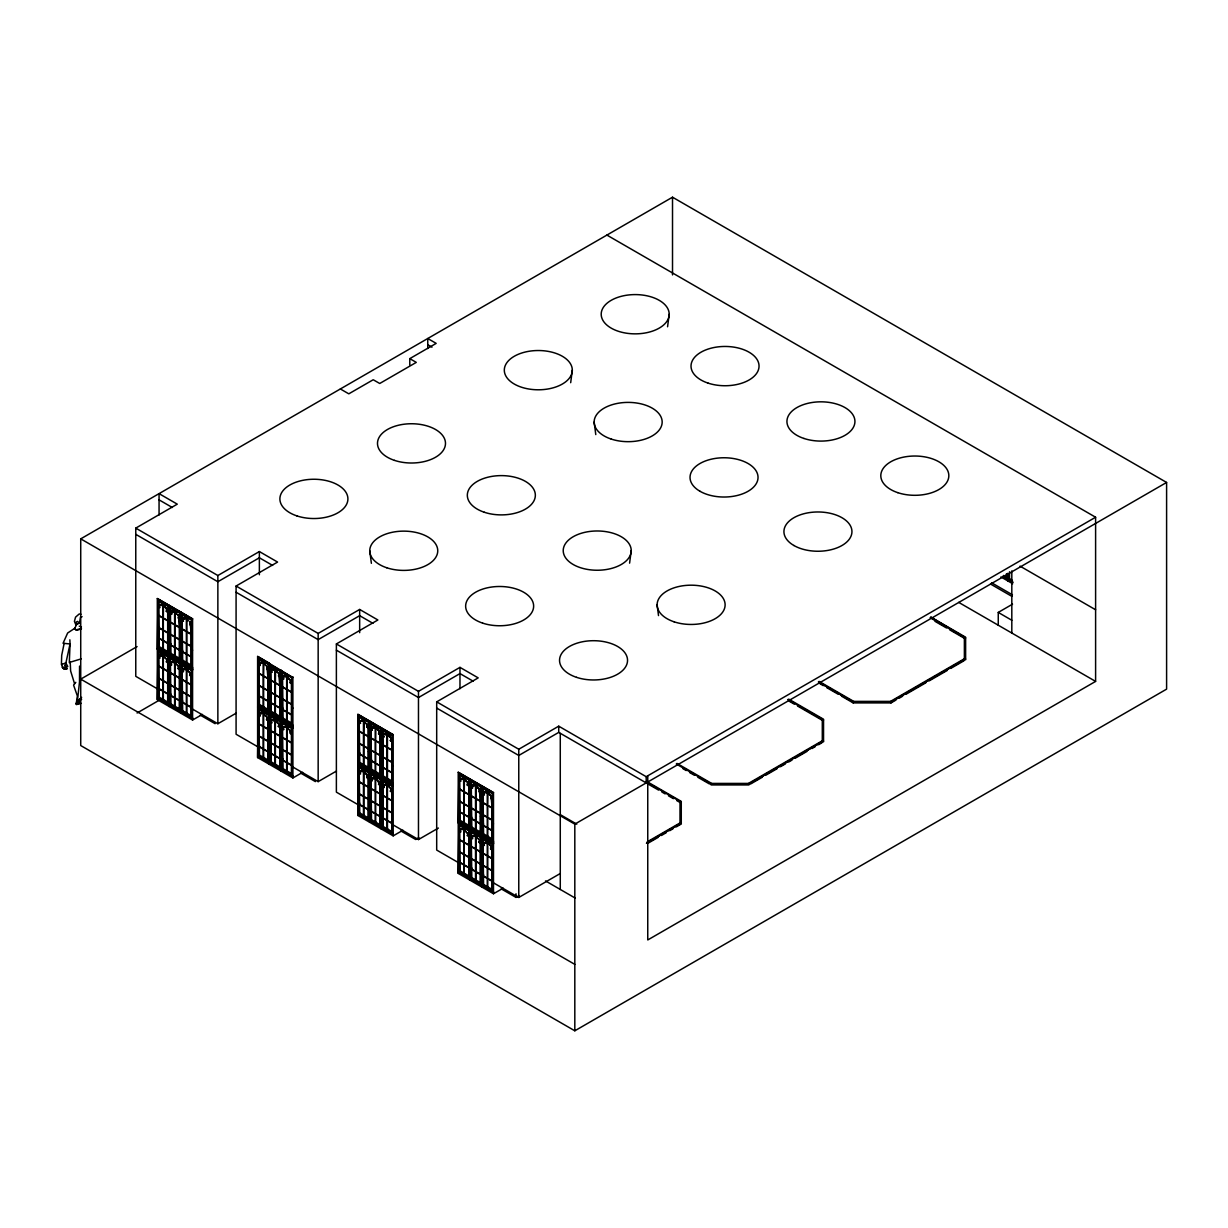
<?xml version="1.0" encoding="UTF-8"?>
<svg xmlns="http://www.w3.org/2000/svg" width="1228" height="1228" viewBox="0 0 1228 1228"><rect width="100%" height="100%" fill="white"/><g stroke="black" fill="none" stroke-linecap="round" stroke-linejoin="round"><path stroke-width="1.5" d="M81.109 658.899L70.226 662.199L70.625 670.979L74.494 683.474M1007.605 573.353L1008.28 581.182L1008.295 579.462L1013.039 582.195M167.822 653.741L167.883 651.623L159.149 646.588L158.55 600.661L158.55 648.384L167.822 653.741L167.822 606.033L158.55 600.661M167.822 704.304L167.883 702.186L159.149 697.151L158.55 651.239L158.55 698.947L167.822 704.304L167.822 656.596L158.55 651.239M179.58 660.526L179.641 658.408L170.907 653.373L170.308 607.461L170.308 655.169L179.58 660.526L179.58 612.818L170.308 607.461M179.58 711.089L179.641 708.986L170.907 703.936L170.308 658.024L170.308 705.732L179.58 711.089L179.58 663.381L170.308 658.024M191.338 667.311L191.399 665.192L182.665 660.157L182.066 614.246L182.066 661.953L191.338 667.311L191.338 619.603L182.066 614.246M191.338 717.889L191.399 715.77L182.665 710.72L182.066 664.808L182.066 712.532L191.338 717.889L191.338 670.166L182.066 664.808M268.134 711.641L268.18 709.538L259.461 704.488L258.847 658.576L258.847 706.284L268.134 711.641L268.134 663.934L258.847 658.576M268.134 762.22L268.18 760.101L259.461 755.066L258.847 709.155L258.847 756.862L268.134 762.22L268.134 714.512L258.847 709.155M279.892 718.441L279.938 716.323L271.204 711.273L270.605 665.361L270.605 713.084L279.892 718.441L279.892 670.718L270.605 665.361M279.892 769.004L279.938 766.886L271.204 761.851L270.605 715.939L270.605 763.647L279.892 769.004L279.892 721.296L270.605 715.939M291.65 725.226L291.696 723.108L282.962 718.073L282.363 672.146L282.363 719.869L291.65 725.226L291.65 677.518L282.363 672.146M291.65 775.789L291.696 773.671L282.962 768.636L282.363 722.724L282.363 770.432L291.65 775.789L291.65 728.081L282.363 722.724M368.431 769.557L368.492 767.439L359.758 762.404L359.159 716.492L359.159 764.2L368.431 769.557L368.431 721.849L359.159 716.492M368.431 820.12L368.492 818.017L359.758 812.967L359.159 767.055L359.159 814.763L368.431 820.12L368.431 772.412L359.159 767.055M380.189 776.342L380.25 774.223L371.516 769.188L370.917 723.277L370.917 770.984L380.189 776.342L380.189 728.634L370.917 723.277M380.189 826.92L380.25 824.802L371.516 819.751L370.917 773.84L370.917 821.563L380.189 826.92L380.189 779.197L370.917 773.84M391.947 783.126L392.008 781.023L383.274 775.973L382.675 730.061L382.675 777.769L391.947 783.126L391.947 735.418L382.675 730.061M391.947 833.705L392.008 831.586L383.274 826.551L382.675 780.64L382.675 828.347L391.947 833.705L391.947 785.997L382.675 780.64M468.743 827.472L468.789 825.354L460.07 820.304L459.456 774.392L459.456 822.115L468.743 827.472L468.743 779.749L459.456 774.392M468.743 878.035L468.789 875.917L460.07 870.882L459.456 824.97L459.456 872.678L468.743 878.035L468.743 830.328L459.456 824.97M480.501 834.257L480.547 832.139L471.813 827.104L471.214 781.192L471.214 828.9L480.501 834.257L480.501 786.549L471.214 781.192M480.501 884.82L480.547 882.717L471.813 877.667L471.214 831.755L471.214 879.463L480.501 884.82L480.501 837.112L471.214 831.755M492.259 841.042L492.305 838.924L483.571 833.889L482.972 787.977L482.972 835.685L492.259 841.042L492.259 793.334L482.972 787.977M492.259 891.62L492.305 889.502L483.571 884.452L482.972 838.54L482.972 886.248L492.259 891.62L492.259 843.897L482.972 838.54M157.307 598.527L192.581 618.881L157.307 598.527L157.307 699.668L192.581 720.022L202.328 714.435M181.498 613.248L181.498 660.833L192.55 667.218L192.55 670.212L181.498 663.826L180.808 660.434L169.74 654.048L169.74 606.463M269.377 663.227L257.619 656.427L257.619 757.569L292.878 777.938L292.863 775.697L281.795 769.311L281.105 718.334L270.053 711.948L269.377 663.227L269.377 764.369L270.053 714.942L269.346 711.549L258.294 705.164L258.294 657.594M257.619 656.427L292.863 677.549L270.053 664.379M281.795 671.163L281.795 718.733L292.863 725.119L292.863 728.112L281.795 721.726M357.916 714.343L393.19 734.712L357.916 714.343L357.916 815.484L393.19 835.854L402.938 830.251M382.108 729.079L382.108 776.649L393.16 783.034L393.16 786.027L382.108 779.642L381.417 776.249L370.349 769.864L370.349 722.279M458.228 772.259L493.487 792.613L458.228 772.259L458.228 873.4L493.487 893.754L503.234 888.166M482.404 786.979L482.404 834.564L493.472 840.95L493.472 843.943L482.404 837.557L481.714 834.15L470.662 827.764L470.662 780.194M167.822 643.303L167.883 641.814M167.822 693.881L167.883 692.377M179.58 650.088L179.641 648.599M179.58 700.666L179.641 699.162M191.338 656.873L191.399 655.384M191.338 707.451L191.399 705.946M267.996 701.295L263.636 698.778L263.636 708.894L267.996 711.411L268.18 699.714M268.134 751.782L268.18 750.293M279.892 708.003L279.938 706.499M279.892 758.566L279.938 757.077M291.65 714.788L291.696 713.299M291.65 765.366L291.696 763.862M368.431 759.119L368.492 757.63M368.431 809.697L368.492 808.193M380.051 765.996L375.691 763.478L375.691 773.594L380.051 776.111L380.25 764.415M380.189 816.482L380.25 814.978M391.947 772.704L392.008 771.199M391.947 823.267L392.008 821.778M468.743 817.034L468.789 815.53M468.743 867.613L468.789 866.108M480.363 823.896L475.988 821.379L475.988 831.494L480.363 834.012L480.547 822.33M480.501 874.397L480.547 872.893M492.121 830.696L487.746 828.163L487.746 838.279L492.121 840.812L492.305 829.115M492.259 881.182L492.305 879.678M79.559 666.098L79.513 681.97L77.594 699.254L78.423 702.784L80.403 702.416L78.884 703.598L79.206 699.914L81.079 698.195M166.916 610.516L166.087 607.768M166.916 661.078L166.087 658.331M179.641 619.158L178.137 617.96L178.628 616.272M190.386 673.635L189.634 675.323L191.399 676.505M267.182 667.387L266.676 669.076L268.18 670.273M267.182 717.966L266.43 719.669L268.18 720.851M277.482 672.069L279.078 674.218L278.434 675.876L279.938 677.058M277.482 722.647L279.078 724.796L278.188 726.454L279.938 727.636M279.078 724.796L278.434 726.439M288.38 678.562L287.137 676.045L287.137 689.491L291.512 692.009L291.512 683.566L289.946 682.676L290.683 680.972M290.744 682L289.24 678.854M290.744 732.563L289.24 729.432M367.479 775.866L366.727 777.57L368.492 778.752M379.237 732.088L378.485 733.791L380.25 734.973M379.283 733.116L378.853 730.86L376.735 728.803M379.283 783.694L376.735 779.366M390.212 737.153L391.133 738.918L390.243 740.576L391.809 741.482L391.809 749.909L387.449 747.391L387.449 733.96L390.182 737.291M391.133 738.918L390.489 740.561L392.008 741.758M390.995 789.45L390.489 791.139M468.605 785.813L467.039 784.907L467.791 783.218M467.837 784.247L467.008 781.499M467.837 834.81L467.3 832.615M479.534 840.566L478.797 842.27L480.547 843.452M489.097 794.516L490.908 795.56L490.801 798.476L492.305 799.674M161.236 604.882C162.388 607.154 159.947 602.902 159.379 604.897L159.947 607.614L158.688 606.893M159.379 655.476L159.947 658.193L158.55 657.226L159.149 657.901M159.41 656.504L159.763 654.923L161.267 655.982M171.168 663.304L171.122 662.26M182.911 619.511L182.88 618.482M259.676 662.813L259.461 665.238M259.707 714.42L260.489 712.977M271.465 670.641L271.434 669.598C272.555 667.786 274.274 672.008 273.291 669.06M271.465 721.204L271.925 719.792M283.223 677.426L283.683 676.014L285.019 676.812M359.758 773.717L359.159 773.041L360.556 774.008L359.988 771.291C361.815 770.232 362.06 773.41 362.49 770.171M360.019 772.335L360.786 770.892M371.777 728.542L372.237 727.129L373.757 727.928L372.13 726.961L372.314 730.23L371.056 729.493M383.52 735.342L383.489 734.298C384.072 732.302 386.452 736.554 385.362 734.283M385.392 785.383L383.888 784.308L383.857 787.301M383.627 784.999L384.072 787.578L382.675 786.611L383.274 787.286M460.285 829.207L460.853 831.924L459.456 830.957L460.07 831.617M460.316 830.235L460.684 828.654L462.112 829.637M471.352 787.409L472.611 788.13L472.442 784.861L474.054 785.843M472.074 786.457L472.534 785.045L473.947 785.935M472.043 835.992L472.396 838.417M483.801 792.213L484.369 794.93L483.111 794.194M483.832 793.242L484.185 791.661L486.15 792.981L485.659 791.661M483.832 843.82L484.185 842.224L485.812 843.191M570.682 382.706L572.309 370.165A34 19.633 0 0 0 521.301 353.157A34 19.633 0 0 0 521.301 387.158A34 19.633 0 0 0 572.309 370.165M629.596 563.161L631.223 550.604A34 19.633 0 0 0 580.215 533.612A34 19.633 0 0 0 580.215 567.612A34 19.633 0 0 0 631.223 550.604M667.571 326.771L669.199 314.23A34 19.633 0 0 0 618.191 297.222A34 19.633 0 0 0 618.191 331.222A34 19.633 0 0 0 669.199 314.23M163.186 651.055L163.508 649.105M163.186 701.633L163.508 699.668M174.944 657.84L175.266 655.89M175.082 708.341L175.082 698.225L179.441 700.743L179.441 710.859L175.082 708.341L175.266 706.453M186.702 664.64L187.024 662.675M186.702 715.203L187.024 713.253M263.498 708.97L263.82 707.006M263.498 759.533L263.82 757.584M275.379 715.678L275.379 705.563L279.754 708.08L279.754 718.196L275.379 715.678L275.579 713.806M275.241 766.318L275.579 764.369M286.999 722.54L287.337 720.59L286.799 722.432M286.999 773.118L287.337 771.153M363.795 766.886L364.117 764.921M363.795 817.449L364.117 815.484M375.553 773.671L375.875 771.706M375.553 824.234L375.875 822.284M387.311 780.455L387.634 778.491M387.449 830.942L387.449 820.826L391.809 823.343L391.809 833.459L387.449 830.942L387.634 829.069M464.107 824.786L464.43 822.837M468.605 877.805L464.245 875.272L464.43 873.4M475.85 831.571L476.188 829.621M475.85 882.149L476.188 880.184M487.608 838.371L487.946 836.406M487.608 888.934L487.946 886.984M76.857 623.993L74.447 629.074L77.456 630.133L81.478 628.767M162.986 650.947L163.324 648.998M162.986 701.51L163.324 699.561M174.744 657.732L175.082 655.783M174.744 708.295L175.082 706.346M186.502 664.517L186.84 662.567M186.502 715.095L186.84 713.146M263.299 708.848L263.636 706.898M263.299 759.426L263.636 757.476M275.041 715.648L275.394 713.698M275.041 766.211L275.394 764.261M286.799 772.995L287.152 771.046M363.595 766.763L363.933 764.814M363.595 817.326L363.933 815.377M375.354 773.548L375.691 771.598M375.354 824.126L375.691 822.177M387.112 780.333L387.449 778.383M387.112 830.911L387.449 828.961M463.908 824.679L464.245 822.729M463.908 875.242L464.245 873.292M475.65 831.463L476.004 829.514M475.65 882.026L476.004 880.077M487.409 838.248L487.762 836.299M487.409 888.826L487.762 886.862M64.132 643.426L61.707 655.291L61.4 664.655L65.944 662.767L70.057 643.902L69.858 639.788M81.033 703.352L76.412 704.596L76.197 702.83L78.101 701.449M158.55 648.384L159.149 646.588M170.308 655.169L170.907 653.373M158.55 698.947L159.149 697.151M182.066 661.953L182.665 660.157M170.907 703.936L170.308 705.732L174.606 708.065L174.606 697.949L170.446 695.539M182.066 712.532L182.665 710.72M258.847 706.284L259.461 704.488M270.605 713.084L271.204 711.273M258.847 756.862L259.461 755.066M282.363 719.869L282.962 718.073M270.605 763.647L271.204 761.851M282.962 768.636L282.363 770.432L286.661 772.765L286.661 762.649L282.501 760.239M359.159 764.2L359.758 762.404M370.917 770.984L371.516 769.188M359.159 814.763L359.758 812.967M382.675 777.769L383.274 775.973M370.917 821.563L371.516 819.751M382.675 828.347L383.274 826.551M459.456 822.115L460.07 820.304M471.214 828.9L471.813 827.104M460.07 870.882L459.456 872.678L463.77 875.011L463.77 864.896L459.594 862.486M482.972 835.685L483.571 833.889M471.214 879.463L471.813 877.667M482.972 886.248L483.571 884.452M157.982 647.248L169.05 653.634L169.05 656.627L157.307 649.09L157.982 599.678M169.74 654.048L169.74 657.041L180.808 663.427L181.498 660.833M157.307 699.668L157.982 650.241M157.982 697.826L169.05 704.212L169.065 706.453L169.74 657.041M169.74 704.611L180.808 710.997L180.823 713.238L181.498 663.826M270.053 711.948L269.346 714.543L258.294 708.157L258.294 705.164M257.619 757.569L258.294 708.157M281.795 718.733L281.105 721.327L270.053 714.942M270.053 762.527L281.105 768.912L281.12 771.153L281.795 769.311M358.591 763.079L369.659 769.465L369.659 772.458L357.916 764.921L358.591 715.494M370.349 769.864L370.349 772.857L381.417 779.243L382.108 776.649M357.916 815.484L358.591 766.072M358.591 813.642L369.659 820.028L369.674 822.269L370.349 772.857M370.349 820.427L381.417 826.812L381.432 829.053L382.108 779.642M458.904 820.979L469.956 827.365L469.956 830.358L458.228 822.821L458.904 773.41M470.662 827.764L470.662 830.773L481.714 837.158L482.404 834.564M458.228 873.4L458.904 823.973M458.904 871.558L469.956 877.943L469.971 880.184L470.662 830.773M470.662 878.342L481.714 884.728L481.729 886.969L482.404 837.557M79.651 701.986L79.498 700.666L81.662 699.239M158.55 637.946L159.149 636.764M170.907 643.549L170.308 644.731L174.606 647.064L174.606 636.948L170.446 634.538M158.55 688.524L159.149 687.342M182.066 651.515L182.665 650.349M170.308 695.309L170.907 694.127M182.066 702.094L182.665 700.912M258.847 695.862L259.461 694.68M270.605 702.646L271.204 701.464M258.847 746.424L259.461 745.242M282.962 708.249L282.363 709.431L286.661 711.764L286.661 701.649L282.501 699.239M270.605 753.209L271.204 752.027M282.962 758.827L282.363 760.009L286.661 762.327L286.661 752.211L282.501 749.801M359.159 753.762L359.758 752.58M370.917 760.562L371.516 759.38M359.159 804.34L359.758 803.158M382.675 767.346L383.274 766.165M370.917 811.125L371.516 809.943M382.675 817.909L383.274 816.727M460.07 810.495L459.456 811.677L463.77 814.01L463.77 803.895L459.594 801.485M471.214 818.462L471.813 817.28M459.456 862.256L460.07 861.074M482.972 825.247L483.571 824.065M471.214 869.04L471.813 867.858M482.972 875.825L483.571 874.643M171.628 611.314L171.705 614.399L170.446 613.678M183.018 618.605L183.678 617.899L184.906 618.897M183.371 668.661L183.248 671.486M283.315 727.083L285.019 727.39M371.869 778.214L374.079 778.859L372.13 777.524L372.314 780.793L370.917 779.826L371.516 780.501M460.423 778.767L462.634 779.412L462.71 777.309L465.489 780.808M483.924 842.899L485.689 843.283M184.891 618.052L186.364 617.73L186.364 631.299L182.204 628.889L182.204 620.462L183.463 621.199L182.772 619.465M161.375 655.046L162.695 654.585M173.639 661.14L173.179 662.521M185.397 667.925L184.891 669.091M285.188 726.531L286.661 726.208L286.661 739.778L282.501 737.383M385.5 733.884L386.973 733.546L386.973 747.115L382.798 744.721M385.5 784.446L386.973 784.124L386.973 797.693L382.798 795.284M462.787 777.508L462.296 778.675M474.039 784.999L474.453 784.109L475.528 784.677L475.528 798.246L471.352 795.836M474.039 835.577L475.359 834.948L478.106 838.632M485.797 842.362L487.117 841.886M65.713 662.782L67.786 666.512L66.066 666.681L65.023 664.732L65.084 666.881L67.279 668.4L66.527 669.183L64.148 669.06L62.152 667.172L62.06 664.01M178.551 617.162L179.441 627.308L175.082 624.791L175.082 611.36L176.325 613.877M190.294 623.947L191.2 634.093L186.84 631.576L186.84 618.144L188.022 619.772M166.793 660.956L166.118 661.754L167.883 662.936M178.551 667.74L177.876 668.539L179.641 669.721M178.137 668.523L178.628 666.835L177.17 664.732M189.88 675.308L190.524 673.665L188.928 671.516M267.09 668.293L267.996 678.424L263.636 675.907L263.836 662.644M278.848 675.078L279.754 685.224L275.379 682.691L275.579 669.444M266.676 719.654L267.32 718.012L265.724 715.847M366.988 777.554L367.095 774.638L365.284 773.594M379.16 783.556L378.485 784.354L380.25 785.536M390.903 790.341L390.243 791.154L392.008 792.336M479.457 790.893L480.363 801.04L475.988 798.522L476.188 785.26M491.215 797.678L492.121 807.824L487.746 805.307L487.946 792.045M467.699 834.687L467.039 835.485L468.789 836.667M479.043 842.255L479.688 840.612L478.766 838.847M490.801 849.039L490.908 846.123L487.117 841.733M78.116 623.901L76.689 623.855L76.136 622.089L77.671 621.414L79.421 623.44L80.541 616.886L82.107 616.717M75.798 682.338L73.573 685.071L77.364 695.969L76.443 702.216L77.21 701.787M80.726 538.862L672.514 197.201L1166.6 482.45L1166.6 689.138L574.811 1030.799L80.726 745.549L80.726 538.862L574.811 824.126L1166.6 482.45M409.784 364.839L409.784 358.637L436.186 343.379L427.758 338.514L427.758 348.506M157.307 688.77L135.771 676.336L135.771 528.117L177.277 504.155L159.057 493.641L159.057 514.977M135.771 528.117L217.863 575.518L259.369 551.556L277.589 562.071L236.083 586.032L236.083 734.252L257.619 746.685M137.091 646.588L80.726 679.13L574.811 964.379M137.091 713.007L158.642 700.559M236.083 586.032L318.159 633.418L359.666 609.456L377.886 619.986L336.38 643.948L336.38 792.152L357.916 804.586M192.596 709.155L217.863 723.737L236.129 713.192M336.38 643.948L418.472 691.333L459.978 667.372L478.199 677.887L436.692 701.848L436.692 850.068L458.228 862.501M302.625 772.335L292.909 777.953L292.878 676.797M292.909 767.055L318.159 781.637L336.426 771.092M436.692 701.848L518.769 749.249L558.725 726.178L646.204 776.695L1095.606 517.234L1095.606 681.402L647.755 939.957L647.755 775.789M646.204 776.695L646.204 782.896L558.725 732.395L518.769 755.466L436.692 708.065M418.901 837.68L415.724 839.522L400.881 830.957M393.206 824.97L418.472 839.553L438.396 828.056M998.257 625.206L998.257 612.419L1012.547 604.161M501.193 888.857L516.021 897.422L519.198 895.596M493.518 882.871L518.769 897.468L560.275 873.507M647.187 841.871L680.005 822.929M676.966 763.402L711.641 783.418L748.435 783.418L822.3 740.776M819.045 681.371L853.721 701.388L890.515 701.388L964.379 658.745M647.187 842.669L680.005 823.712L680.005 801.684M646.45 843.314L681.264 823.22M748.957 784.139L748.957 784.938L711.119 784.938L711.119 784.139L748.957 784.139L823.543 741.067M818.339 681.985L853.199 702.109L891.021 702.109L965.622 659.037M648.108 843.16L658.054 837.419M661.37 835.5L666.343 832.63M669.659 830.711L672.975 828.808M676.29 826.889L681.264 824.019L681.264 801.377L646.389 781.254M750.615 783.971L762.22 777.278M765.535 775.359L777.14 768.667M780.44 766.748L785.413 763.877M788.729 761.959L792.045 760.055M795.36 758.136L806.965 751.429M811.938 748.558L815.254 746.655M818.569 744.736L821.885 742.817M841.579 696.199L853.199 702.907L891.021 702.907L895.995 700.037M899.31 698.118L902.626 696.199M905.942 694.296L925.835 682.799M929.151 680.895L947.387 670.365M950.702 668.446L963.965 660.787M70.226 662.199L69.305 662.69L70.057 643.902M75.875 703.89L78.715 703.03M75 628.137L67.647 633.003L63.058 643.272L69.904 643.948M81.662 697.32L78.96 699.776L79.145 701.464M80.91 628.629L75.737 629.949M171.935 611.283L171.49 614.123L170.308 613.432L170.907 614.107M183.371 618.098L184.814 618.851M260.489 662.414L260.244 665.53L258.985 664.793M271.925 669.214L273.445 670.012M272.248 719.761L271.327 721.158L272.002 722.878L270.605 721.926L271.204 722.586M383.98 784.492L385.316 785.291M472.534 835.608L473.977 836.268M64.025 668.953L62.49 667.495M66.696 668.968L63.257 667.05M165.442 607.538L162.695 603.854M265.739 665.453L264.68 664.102M288.488 678.7L289.869 679.391M165.442 658.116L163.6 655.215M188.191 671.363L189.91 672.453M365.284 723.031L367.095 724.075L366.988 726.991L368.492 728.189M389.568 736.938L386.805 733.254L385.914 732.978L385.5 734.329M288.488 729.263L289.869 729.954M465.596 780.947L466.962 781.637M466.348 781.269L465.289 779.918M477.339 787.731L478.72 788.422M478.106 788.069L477.047 786.718M489.865 794.854L487.117 791.154L486.211 790.893L485.843 792.474M389.568 787.516L386.805 783.817L385.914 783.556L385.5 784.907M465.596 831.51L467.929 833.827M466.348 831.847L465.289 830.496M477.339 838.294L478.72 838.985M262.178 661.692L263.16 662.061L263.16 675.63L258.985 673.236M273.936 668.477L274.918 668.861L274.918 682.43L270.743 680.02M174.453 661.37L173.547 660.94L173.133 662.291M262.992 712.501L261.687 713.422M274.75 719.286L273.844 718.856L273.783 720.943L273.291 719.623M486.303 791.078L487.27 791.461L487.27 805.031L483.111 802.621M363.304 770.401L362.398 769.971L361.907 771.66M375.047 777.201L373.742 778.122M463.601 828.317L462.342 829.468M474.545 834.871L475.359 835.101M75.967 625.083L74.432 621.353L75.553 617.147L79.252 613.939L80.941 614.23M79.221 626.173L81.432 626.971M606.908 235.085L1095.606 517.234M1020.038 566.139L1095.606 609.763M1003.644 575.425L1006.438 577.037L1007.037 579.033L1002.601 576.469M1012.379 580.46L1009.462 578.787L1009.508 580.46L1012.609 582.256M1002.739 576.392L1007.605 579.063M1000.927 576.945L1012.686 583.73M991.595 582.763L1012.44 594.812M990.474 584.006L1011.903 596.378M998.257 612.419L1011.811 620.263M958.684 602.365L1095.606 681.402M965.622 637.992L930.655 617.009L965.622 637.194L965.622 659.835M930.149 617.73L964.379 637.501L964.379 659.543L890.515 702.186L890.515 701.388M935.03 621.353L946.45 627.938M949.705 629.826L964.379 638.299M427.758 344.73L431.98 347.171M409.784 358.637L416.292 362.383L379.728 383.489L373.22 379.744L348.798 393.835L340.371 388.969M819.045 682.169L853.721 702.186L853.721 701.388M819.997 683.735L823.313 685.654M826.644 687.573L838.264 694.28M788.683 699.1L823.543 719.224L823.543 741.865M787.639 699.515L823.543 720.022M789.282 701.265L794.24 704.12M797.54 706.023L822.3 720.314M676.26 764.016L711.641 784.216L711.641 783.418M682.906 768.636L686.222 770.555M689.537 772.473L694.526 775.344M697.842 777.263L709.462 783.971M159.057 499.857L172.319 507.502M272.616 565.417L259.369 557.773L217.863 581.734L135.771 534.333M372.928 623.333L359.666 615.673L318.159 639.635L236.083 592.249M473.225 681.233L459.978 673.589L418.472 697.55L336.38 650.165M646.389 782.052L681.264 802.176M646.987 783.418L658.546 790.08M661.846 791.983L665.146 793.902M668.446 795.805L673.404 798.66M676.705 800.564L680.005 802.467M560.275 814.64L576.792 824.157M159.149 601.689L167.822 606.033M170.907 608.489L179.58 612.818M182.665 615.274L191.338 619.603M259.461 659.605L268.134 663.934M271.204 666.39L279.892 670.718M282.962 673.174L291.65 677.518M359.758 717.52L368.431 721.849M371.516 724.305L380.189 728.634M383.274 731.09L391.947 735.418M460.07 775.421L468.743 779.749M471.813 782.205L480.501 786.549M483.571 789.005L492.259 793.334M161.298 605.266L161.789 603.593L162.848 604.161L162.848 617.73L158.688 615.32M282.501 678.378L283.76 679.099L283.192 676.382C285.464 675.538 285.188 678.516 285.602 675.078L286.661 675.646L286.661 689.215L282.501 686.805M364.133 720.56L363.933 733.822L368.293 736.339L368.293 727.912L366.727 727.007L367.479 725.303L362.398 719.408C361.815 722.801 362.153 719.838 359.988 720.729L360.556 723.43L359.297 722.709M166.379 611.176L167.883 612.358M183.248 620.907L182.066 620.232L182.665 620.892M271.787 672.038L270.605 671.348L271.204 672.023M283.545 678.823L282.363 678.132L282.962 678.808M290.192 682.661L291.696 683.842M372.099 729.939L370.917 729.263L371.516 729.939M378.746 733.776L380.189 734.62L380.051 743.124L375.691 740.607L375.891 727.344M383.857 736.723L382.675 736.048L383.274 736.723M467.285 784.907L468.789 786.089M472.396 787.854L471.214 787.163L471.813 787.839M484.154 794.639L482.972 793.963L483.571 794.623M270.743 671.593L272.002 672.315L271.327 670.58M382.798 736.278L384.072 737.015L383.382 735.28M459.594 780.624L460.853 781.346L460.684 778.076L462.219 778.905M170.446 622.105L174.606 624.515L174.606 610.945L173.639 610.562L173.179 611.943M359.297 731.136L363.457 733.546L363.457 719.976L362.49 719.593L361.907 721.097M371.056 737.936L375.215 740.331L375.215 726.761L374.156 726.193L374.079 728.281L373.604 727.483M459.594 789.051L463.77 791.461L463.601 777.754M468.605 794.255L464.245 791.738L464.445 778.475M158.688 615.642L162.848 618.037L162.848 629.841L158.688 627.431M170.446 622.427L174.606 624.837L174.606 636.626L170.446 634.216M258.985 673.543L263.16 675.953L263.16 687.757L258.985 685.347M270.743 680.343L274.918 682.737L274.918 694.541L270.743 692.131M282.501 687.127L286.661 689.522L286.661 701.326L282.501 698.916M359.297 731.458L363.457 733.868L363.457 745.657L359.297 743.262M371.056 738.243L375.215 740.653L375.215 752.442L371.056 750.047M382.798 745.028L386.973 747.438L386.973 759.242L382.798 756.832M459.594 789.374L463.77 791.768L463.77 803.572L459.594 801.163M468.605 794.562L464.245 792.045L464.245 803.849L468.605 806.366M471.352 796.158L475.528 798.568L475.528 810.357L471.352 807.947M483.111 802.943L487.27 805.353L487.27 817.142L483.111 814.747M158.688 627.754L162.848 630.164L162.848 640.279L158.688 637.869M258.985 685.669L263.16 688.064L263.16 698.179L258.985 695.785M270.743 692.454L274.918 694.864L274.918 704.964L270.743 702.569M359.297 743.569L363.457 745.979L363.457 756.095L359.297 753.685M371.056 750.354L375.215 752.764L375.215 762.88L371.056 760.47M382.798 757.154L386.973 759.549L386.973 769.664L382.798 767.27M468.605 806.689L464.245 804.156L464.245 814.271L468.605 816.804M471.352 808.27L475.528 810.68L475.528 820.795L471.352 818.385M483.111 815.054L487.27 817.464L487.27 827.58L483.111 825.17M167.822 635.874L170.308 637.301M179.58 642.658L182.066 644.086M191.338 649.443L192.581 650.165M268.134 693.789L270.605 695.217M279.892 700.574L282.363 702.002M291.65 707.359L292.878 708.08M368.431 751.689L370.917 753.117M380.189 758.474L382.675 759.917M391.947 765.274L393.19 765.98M468.743 809.605L471.214 811.033M480.501 816.39L482.972 817.817M492.259 823.174L493.487 823.896M158.688 638.192L162.848 640.586L162.848 650.702L158.688 648.307M170.446 644.976L174.606 647.371L174.606 657.487L170.446 655.092M258.985 696.092L263.16 698.502L263.16 708.617L258.985 706.207M270.743 702.876L274.918 705.286L274.918 715.402L270.743 712.992M282.501 709.677L286.661 712.071L286.661 722.187L282.501 719.792M359.297 754.007L363.457 756.417L363.457 766.533L359.297 764.123M371.056 760.792L375.215 763.202L375.215 773.318L371.056 770.908M382.798 767.577L386.973 769.987L386.973 780.102L382.798 777.692M459.594 811.923L463.77 814.317L463.77 824.433L459.594 822.023M468.605 817.111L464.245 814.594L464.245 824.709L468.605 827.227M471.352 818.708L475.528 821.102L475.528 831.218L471.352 828.823M483.111 825.492L487.27 827.902L487.27 838.018L483.111 835.608M157.307 649.09L192.581 669.46M257.619 707.006L292.878 727.36M357.916 764.921L393.19 785.275M458.228 822.821L493.487 843.191M159.149 652.268L167.822 656.596M170.907 659.052L179.58 663.381M182.665 665.837L191.338 670.166M259.461 710.168L268.134 714.512M271.204 716.968L279.892 721.296M282.962 723.752L291.65 728.081M359.758 768.083L368.431 772.412M371.516 774.868L380.189 779.197M383.274 781.653L391.947 785.997M460.07 825.999L468.743 830.328M471.813 832.784L480.501 837.112M483.571 839.568L492.259 843.897M260.474 712.793L261.61 713.652M385.423 785.245L385.362 784.846M545.508 880.921L575.134 898.036M158.688 665.898L162.848 668.293L162.848 654.724M170.446 672.683L174.606 675.078L174.606 661.508M258.985 723.799L263.16 726.208L263.16 712.639M270.743 730.583L274.918 732.993L274.918 719.424M359.297 781.714L363.457 784.124L363.457 770.539M371.056 788.499L375.215 790.909L375.215 777.339M459.594 839.63L463.77 842.024L463.77 828.455M468.605 844.818L464.245 842.301L464.245 828.869M471.352 846.414L475.528 848.809L475.528 835.24M483.111 853.199L487.27 855.609L487.27 842.04M158.688 666.205L162.848 668.615L162.848 680.404L158.688 678.01M170.446 672.99L174.606 675.4L174.606 687.204L170.446 684.794M258.985 724.121L263.16 726.531L263.16 738.32L258.985 735.91M270.743 730.906L274.918 733.316L274.918 745.104L270.743 742.71M282.501 737.69L286.661 740.1L286.661 751.889L282.501 749.494M359.297 782.036L363.457 784.431L363.457 796.235L359.297 793.825M371.056 788.821L375.215 791.216L375.215 803.02L371.056 800.61M382.798 795.606L386.973 798.016L386.973 809.805L382.798 807.395M459.594 839.937L463.77 842.347L463.77 854.135L459.594 851.741M468.605 845.14L464.245 842.623L464.245 854.412L468.605 856.929M471.352 846.721L475.528 849.131L475.528 860.935L471.352 858.525M483.111 853.521L487.27 855.916L487.27 867.72L483.111 865.31M158.688 678.316L162.848 680.726L162.848 690.842L158.688 688.432M170.446 685.117L174.606 687.511L174.606 697.627L170.446 695.232M258.985 736.232L263.16 738.642L263.16 748.758L258.985 746.348M270.743 743.017L274.918 745.427L274.918 755.542L270.743 753.132M359.297 794.148L363.457 796.542L363.457 806.658L359.297 804.263M371.056 800.932L375.215 803.342L375.215 813.458L371.056 811.048M382.798 807.717L386.973 810.127L386.973 820.243L382.798 817.833M459.594 852.048L463.77 854.458L463.77 864.573L459.594 862.163M468.605 857.251L464.245 854.734L464.245 864.85L468.605 867.367M471.352 858.848L475.528 861.242L475.528 871.358L471.352 868.963M483.111 865.633L487.27 868.027L487.27 878.143L483.111 875.748M158.688 688.754L162.848 691.164L162.848 701.28L158.688 698.87M258.985 746.67L263.16 749.065L263.16 759.18L258.985 756.786M270.743 753.455L274.918 755.865L274.918 765.98L270.743 763.57M359.297 804.57L363.457 806.98L363.457 817.096L359.297 814.686M371.056 811.37L375.215 813.765L375.215 823.881L371.056 821.471M382.798 818.155L386.973 820.55L386.973 830.665L382.798 828.271M468.605 867.689L464.245 865.172L464.245 875.272M471.352 869.27L475.528 871.68L475.528 881.796L471.352 879.386M483.111 876.055L487.27 878.465L487.27 888.581L483.111 886.171M200.271 715.126L215.115 723.691M300.584 773.041L315.412 781.607M181.498 711.396L192.55 717.781L192.581 720.022L192.581 618.881M258.294 755.727L269.346 762.112L269.377 764.369M382.108 827.211L393.16 833.597L393.19 835.854L393.19 734.712M482.404 885.127L493.472 891.513L493.487 893.754L493.487 792.613M266.353 665.806L262.992 661.769L262.101 661.493L261.687 662.844M278.111 672.606L274.75 668.554L273.844 668.278L273.491 669.859M165.412 607.369L166.87 609.487L166.118 611.191L167.683 612.081L167.683 620.524L163.324 618.006L163.524 604.744M177.17 614.154L178.152 615.105M490.479 845.785L487.946 842.623M266.353 716.384L264.68 714.681M278.111 723.169L275.655 719.9M260.474 662.23L261.503 663.243M171.92 611.099L172.948 612.112M272.217 719.593L273.261 720.606M183.678 668.462L184.906 669.46M171.92 661.677L173.025 662.767M160.162 654.892L161.236 655.783M475.359 784.37L477.231 787.609M375.062 726.454L378.761 730.921M464.445 829.038L462.71 827.887L462.296 829.238M286.508 675.339L288.473 678.854M363.304 770.248L364.133 771.138M175.343 611.421L173.547 610.377L172.994 611.667M274.75 719.117L275.579 720.007M186.195 668.001L188.176 671.516M174.453 661.217L175.282 662.092M163.524 655.307L161.789 654.156L161.728 656.243L161.236 655.445M460.07 781.054L460.178 779.611M483.571 845.202L482.972 844.526L484.369 845.493L483.694 843.759M471.813 838.417L471.214 837.742L472.611 838.709L472.442 835.439L473.947 836.498M359.758 723.139L359.881 721.711M282.962 729.386L282.363 728.711L283.76 729.678L283.192 726.961C285.372 725.825 284.911 729.064 285.602 725.641L288.38 729.14M259.461 715.801L258.847 715.126L260.244 716.093L259.568 714.358M159.149 607.323L159.272 605.88M182.665 671.47L182.066 670.795L183.463 671.762L183.279 668.492L185.228 669.813L185.305 667.725L186.364 668.308L186.364 681.878L182.204 679.468L182.204 671.041M170.907 664.686L170.308 664.01L171.705 664.977L171.014 663.243M364.977 772.581L367.003 774.699M276.73 672.069L276.438 670.887M288.473 729.432L287.137 726.623L287.137 740.054L291.512 742.572L291.512 734.144M276.73 722.647L276.438 721.465M188.176 620.954L186.195 617.423L185.305 617.162L184.891 618.513M264.972 715.847L262.992 712.332L262.101 712.071L261.733 713.637M176.418 614.154L176.126 612.987M176.418 664.732L176.126 663.55M164.659 657.947L164.383 656.765M490.479 795.207L491.292 796.788M478.766 788.284L479.688 790.049M390.212 787.731L391.133 789.497M390.519 788.284L387.449 784.538L387.449 797.97L391.809 800.487L391.809 792.06M266.399 665.668L267.32 667.433M189.603 621.337L190.524 623.103M177.845 614.553L178.766 616.318M177.845 665.115L178.766 666.881M464.506 828.931L465.489 831.387M364.209 771.03L365.176 773.471M175.343 661.999L176.325 664.44M479.058 788.836L479.043 791.692L480.547 792.889M490.816 846.184L490.555 849.055L492.305 850.236M379.375 782.712L375.062 777.032L374.156 776.756L373.788 778.337M278.449 673.021L278.925 674.187M290.207 730.368L289.946 733.239L291.696 734.421M189.91 621.89L189.88 624.745L191.399 625.942M166.394 658.883L166.87 660.05M371.623 779.059L372.099 780.517M283.085 727.943L283.545 729.386M485.674 842.761L486.15 843.544L485.659 842.239M261.733 663.074L261.533 662.276M657.118 604.821L658.515 615.581M594.152 422.033L595.78 434.589M369.751 550.758L371.378 563.314M488.928 793.503L488.99 794.393M477.047 837.281L477.109 838.202M364.977 722.018L365.038 722.924M187.945 671.255L186.84 668.707L186.84 682.139L191.2 684.671L191.2 676.229M164.506 606.202L164.567 607.077M1011.811 570.882L1011.811 633.034M1009.508 571.772L1009.508 580.46M1008.28 573.691L1008.28 581.182M1006.899 573.737L1007.037 579.033M1006.438 573.768L1006.438 577.037M891.021 702.109L891.021 702.907M853.199 702.109L853.199 702.907M822.3 719.531L822.3 741.558L748.435 784.216L748.435 783.418M672.514 197.201L672.514 274.918M574.811 824.126L574.811 1030.799M560.275 733.392L560.275 889.456M558.725 726.178L558.725 732.395M518.769 749.249L518.769 897.468M516.021 893.769L516.021 897.422M492.121 849.96L492.121 858.403L487.746 855.87L487.746 842.439M481.729 785.828L481.729 886.969M480.363 843.175L480.363 851.603L475.988 849.085L475.988 835.654M469.971 779.043L469.971 880.184M459.978 667.372L459.978 688.708M418.472 691.333L418.472 839.553M381.432 727.912L381.432 829.053M380.051 785.26L380.051 793.702L375.691 791.185L375.691 777.738M369.674 721.128L369.674 822.269M368.293 778.475L368.293 786.918L363.933 784.385L363.933 770.954M359.666 609.456L359.666 632.681M318.159 633.418L318.159 781.637M281.12 670.012L281.12 771.153M279.754 727.36L279.754 735.787L275.379 733.269L275.379 719.838M267.996 720.575L267.996 729.002L263.636 726.485L263.636 713.054M259.369 551.556L259.369 574.765M217.863 575.518L217.863 723.737M180.823 612.097L180.823 713.238M179.441 669.444L179.441 677.871L175.082 675.354L175.082 661.923M169.065 605.312L169.065 706.453M167.683 662.659L167.683 671.087L163.324 668.569L163.324 655.138M167.683 620.831L163.324 618.313L163.324 630.117L167.683 632.635L167.683 620.831M179.441 627.631L175.082 625.098L175.082 636.902L179.441 639.42L179.441 627.631M186.364 631.622L182.204 629.212L182.204 641.016L186.364 643.411L186.364 631.622M191.2 634.415L186.84 631.898L186.84 643.687L191.2 646.204L191.2 634.415M267.996 678.746L263.636 676.229L263.636 688.018L267.996 690.55L267.996 678.746M279.754 685.531L275.379 683.014L275.379 694.818L279.754 697.335L279.754 685.531M291.512 692.316L287.137 689.798L287.137 701.602L291.512 704.12L291.512 692.316M368.293 736.662L363.933 734.144L363.933 745.933L368.293 748.451L368.293 736.662M380.051 743.447L375.691 740.929L375.691 752.718L380.051 755.235L380.051 743.447M391.809 750.231L387.449 747.714L387.449 759.503L391.809 762.035L391.809 750.231M480.363 801.362L475.988 798.829L475.988 810.634L480.363 813.151L480.363 801.362M492.121 808.147L487.746 805.629L487.746 817.418L492.121 819.936L492.121 808.147M167.683 632.957L163.324 630.424L163.324 640.54L167.683 643.073L167.683 632.957M179.441 639.742L175.082 637.225L175.082 647.34L179.441 649.858L179.441 639.742M186.364 643.733L182.204 641.323L182.204 651.439L186.364 653.849L186.364 643.733M191.2 646.527L186.84 644.009L186.84 654.125L191.2 656.642L191.2 646.527M267.996 690.857L263.636 688.34L263.636 698.456L267.996 700.973L267.996 690.857M279.754 697.657L275.379 695.125L275.379 705.24L279.754 707.758L279.754 697.657M291.512 704.442L287.137 701.925L287.137 712.025L291.512 714.558L291.512 704.442M368.293 748.773L363.933 746.256L363.933 756.371L368.293 758.889L368.293 748.773M380.051 755.558L375.691 753.04L375.691 763.156L380.051 765.673L380.051 755.558M391.809 762.342L387.449 759.825L387.449 769.941L391.809 772.458L391.809 762.342M480.363 813.473L475.988 810.956L475.988 821.071L480.363 823.589L480.363 813.473M492.121 820.258L487.746 817.741L487.746 827.856L492.121 830.374L492.121 820.258M167.683 643.38L163.324 640.862L163.324 650.978L167.683 653.496L167.683 643.38M179.441 650.165L175.082 647.647L175.082 657.763L179.441 660.28L179.441 650.165M186.364 654.171L182.204 651.761L182.204 661.877L186.364 664.287L186.364 654.171M191.2 656.965L186.84 654.432L186.84 664.548L191.2 667.08L191.2 656.965M291.512 714.865L287.137 712.347L287.137 722.463L291.512 724.981L291.512 714.865M368.293 759.211L363.933 756.678L363.933 766.794L368.293 769.327L368.293 759.211M391.809 772.78L387.449 770.263L387.449 780.379L391.809 782.896L391.809 772.78M167.683 671.409L163.324 668.892L163.324 680.68L167.683 683.198L167.683 671.409M179.441 678.194L175.082 675.676L175.082 687.465L179.441 689.998L179.441 678.194M186.364 682.185L182.204 679.79L182.204 691.579L186.364 693.989L186.364 682.185M191.2 684.978L186.84 682.461L186.84 694.265L191.2 696.783L191.2 684.978M267.996 729.325L263.636 726.792L263.636 738.596L267.996 741.113L267.996 729.325M279.754 736.109L275.379 733.592L275.379 745.381L279.754 747.898L279.754 736.109M291.512 742.894L287.137 740.377L287.137 752.165L291.512 754.683L291.512 742.894M368.293 787.225L363.933 784.707L363.933 796.511L368.293 799.029L368.293 787.225M380.051 794.009L375.691 791.492L375.691 803.296L380.051 805.814L380.051 794.009M391.809 800.81L387.449 798.277L387.449 810.081L391.809 812.598L391.809 800.81M480.363 851.925L475.988 849.408L475.988 861.196L480.363 863.729L480.363 851.925M492.121 858.71L487.746 856.192L487.746 867.996L492.121 870.514L492.121 858.71M167.683 683.52L163.324 681.003L163.324 691.118L167.683 693.636L167.683 683.52M179.441 690.305L175.082 687.787L175.082 697.903L179.441 700.42L179.441 690.305M186.364 694.311L182.204 691.901L182.204 702.017L186.364 704.411L186.364 694.311M191.2 697.105L186.84 694.572L186.84 704.688L191.2 707.205L191.2 697.105M267.996 741.436L263.636 738.918L263.636 749.034L267.996 751.551L267.996 741.436M279.754 748.22L275.379 745.703L275.379 755.819L279.754 758.336L279.754 748.22M291.512 755.005L287.137 752.488L287.137 762.603L291.512 765.121L291.512 755.005M368.293 799.336L363.933 796.818L363.933 806.934L368.293 809.452L368.293 799.336M380.051 806.136L375.691 803.603L375.691 813.719L380.051 816.252L380.051 806.136M391.809 812.921L387.449 810.403L387.449 820.519L391.809 823.036L391.809 812.921M480.363 864.036L475.988 861.519L475.988 871.634L480.363 874.152L480.363 864.036M492.121 870.821L487.746 868.303L487.746 878.419L492.121 880.936L492.121 870.821M167.683 693.958L163.324 691.441L163.324 701.541L167.683 704.074L167.683 693.958M186.364 704.734L182.204 702.324L182.204 712.44L186.364 714.849L186.364 704.734M191.2 707.528L186.84 705.01L186.84 715.126L191.2 717.643L191.2 707.528M267.996 751.858L263.636 749.341L263.636 759.457L267.996 761.974L267.996 751.858M279.754 758.658L275.379 756.126L275.379 766.241L279.754 768.774L279.754 758.658M291.512 765.443L287.137 762.926L287.137 773.041L291.512 775.559L291.512 765.443M368.293 809.774L363.933 807.256L363.933 817.372L368.293 819.89L368.293 809.774M380.051 816.559L375.691 814.041L375.691 824.157L380.051 826.674L380.051 816.559M480.363 874.474L475.988 871.957L475.988 882.072L480.363 884.59L480.363 874.474M492.121 881.259L487.746 878.741L487.746 888.857L492.121 891.375L492.121 881.259M394.48 460.377A34 19.633 0 0 0 445.488 443.369A34 19.633 0 0 0 394.48 426.377A34 19.633 0 0 0 394.48 460.377M296.9 515.898A34 19.633 0 0 0 347.908 498.89A34 19.633 0 0 0 296.9 481.883A34 19.633 0 0 0 296.9 515.898M611.16 439.041A34 19.633 0 0 0 662.168 422.033A34 19.633 0 0 0 611.16 405.025A34 19.633 0 0 0 611.16 439.041M386.743 567.766A34 19.633 0 0 0 437.751 550.758A34 19.633 0 0 0 386.743 533.766A34 19.633 0 0 0 386.743 567.766M484.339 512.26A34 19.633 0 0 0 535.347 495.252A34 19.633 0 0 0 484.339 478.245A34 19.633 0 0 0 484.339 512.26M708.034 383.105A34 19.633 0 0 0 759.042 366.097A34 19.633 0 0 0 708.034 349.09A34 19.633 0 0 0 708.034 383.105M699.991 491.277A34 19.633 0 0 0 756.878 482.466A34 19.633 0 0 0 715.233 458.428A34 19.633 0 0 0 699.991 491.277M482.635 623.118A34 19.633 0 0 0 533.643 606.125A34 19.633 0 0 0 482.635 589.118A34 19.633 0 0 0 482.635 623.118M803.926 438.457A34 19.633 0 0 0 854.934 421.45A34 19.633 0 0 0 803.926 404.457A34 19.633 0 0 0 803.926 438.457M897.821 492.674A34 19.633 0 0 0 948.83 475.666A34 19.633 0 0 0 897.821 458.658A34 19.633 0 0 0 897.821 492.674M576.531 677.334A34 19.633 0 0 0 627.539 660.326A34 19.633 0 0 0 576.531 643.334A34 19.633 0 0 0 576.531 677.334M674.126 621.828A34 19.633 0 0 0 725.119 604.821A34 19.633 0 0 0 674.126 587.813A34 19.633 0 0 0 674.126 621.828M793.887 545.493A34 19.633 0 0 0 850.789 536.682A34 19.633 0 0 0 809.129 512.644A34 19.633 0 0 0 793.887 545.493"/></g></svg>
